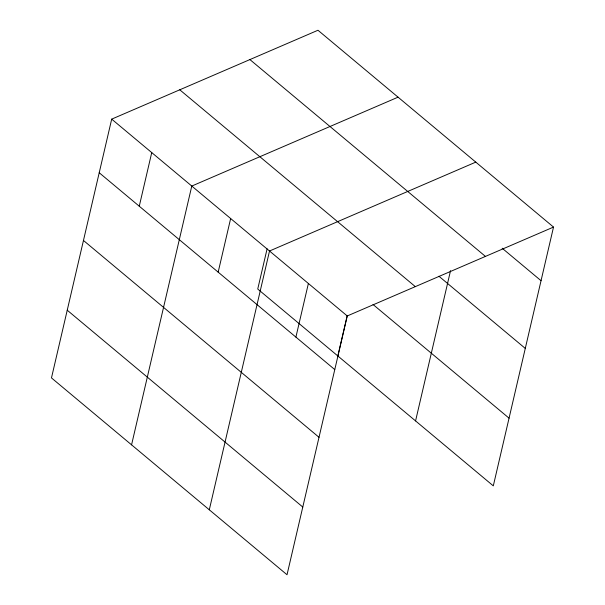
<?xml version="1.0" encoding="UTF-8"?>
<svg xmlns="http://www.w3.org/2000/svg" width="605" height="605" viewBox="0 0 605 605"><rect width="100%" height="100%" fill="white"/><g stroke="black" fill="none" stroke-linecap="round" stroke-linejoin="round"><path stroke-width="0.91" d="M111.698 119.132L51.478 377.921L287.027 574.75L347.255 315.961L553.522 227.079L317.973 30.25L111.698 119.132L347.255 315.961M139.263 206.214L151.742 152.589M131.565 444.841L191.785 186.053L398.06 97.171M218.171 272.152L230.649 218.526M267.115 248.784L257.745 289.039L493.302 485.868L553.522 227.079M209.3 509.796L269.52 251.007L475.795 162.125M295.905 337.106L308.384 283.488M337.84 355.959L347.202 315.704M415.567 420.914L450.536 270.647M502.18 248.232L541.044 280.705M249.903 59.577L485.452 256.414M438.92 276.235L525.291 348.412M179.768 89.797L415.325 286.634M373.028 304.496L509.062 418.168M99.22 172.75L334.769 369.587M83.46 240.457L319.016 437.294M67.231 310.214L302.787 507.043"/></g></svg>
